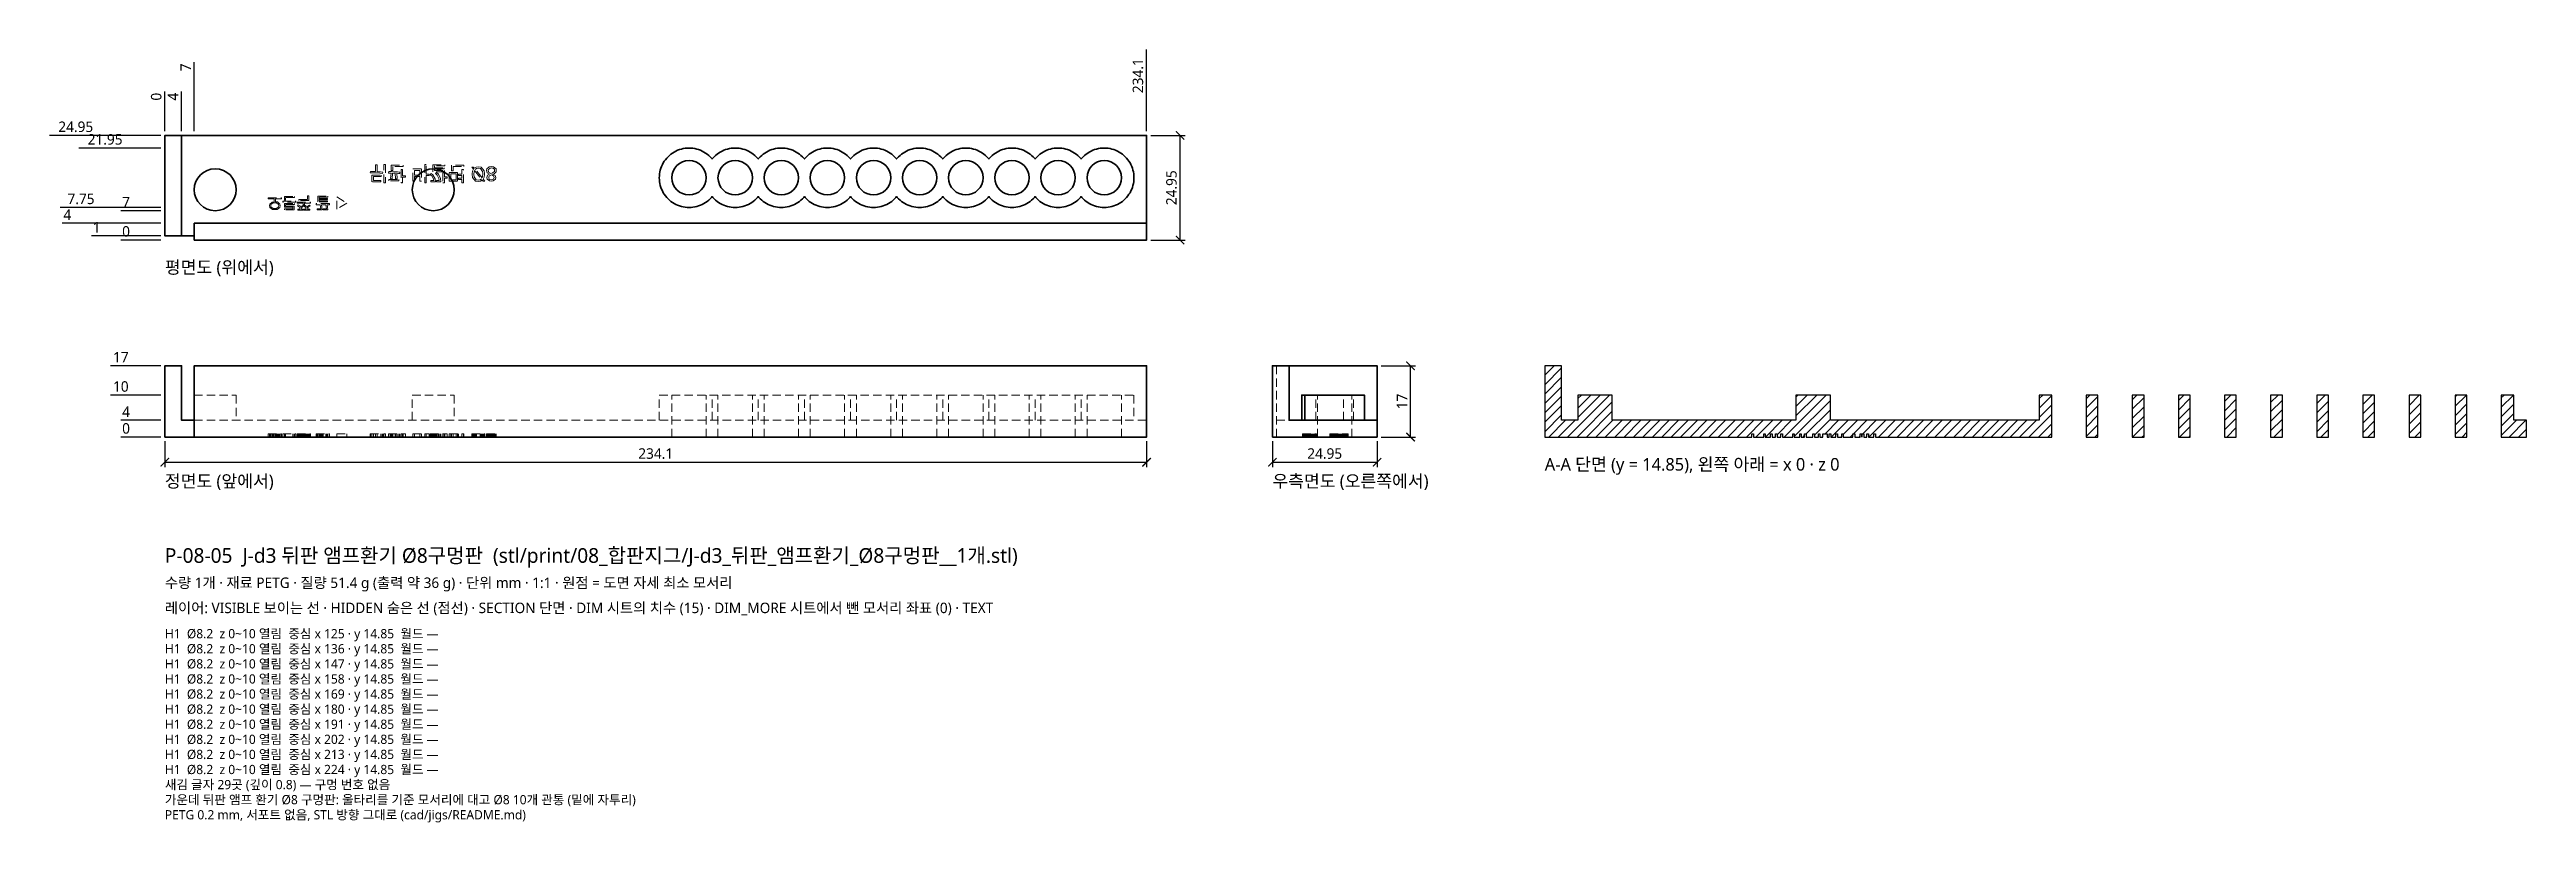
# Model space of a CAD drawing. Header units: millimetres. Extents: x -27 to 563, y -92 to 92.
import ezdxf

# ---------------------------------------------------------------- set-up
doc = ezdxf.new("R2010")
doc.units = ezdxf.units.MM
doc.linetypes.add('HIDDEN', pattern=[3, 2, -1])
for name, color, linetype, lineweight in [('DIM', 4, 'CONTINUOUS', 13), ('HIDDEN', 8, 'HIDDEN', 18), ('SECTION', 5, 'CONTINUOUS', 25), ('TEXT', 7, 'CONTINUOUS', 18), ('VISIBLE', 7, 'CONTINUOUS', 35)]:
    doc.layers.add(name, color=color, linetype=linetype, lineweight=lineweight)
doc.styles.add('KR', font='malgun.ttf')
doc.dimstyles.new('TOCCATA', dxfattribs={"dimtxt": 2.5, "dimasz": 2, "dimexe": 1.2, "dimexo": 1, "dimgap": 0.8, "dimtad": 1, "dimdsep": 46, "dimtxsty": 'KR', "dimblk": 'ARCHTICK', "dimcen": 2.5, "dimazin": 3, "dimtfac": 0.5, "dimtmove": 2, "dimatfit": 3})

# ---------------------------------------------------------------- blocks, each defined once
blk = doc.blocks.new('_ARCHTICK')
at = {"color": 0, "linetype": 'BYBLOCK', "const_width": 0.15}
blk.add_lwpolyline([(-0.5, -0.5), (0.5, 0.5)], dxfattribs=at)

msp = doc.modelspace()

# ---------------------------------------------------------------- hatches: boundary and pattern name
at = {"layer": 'SECTION'}
h = msp.add_hatch(dxfattribs=at)
h.set_pattern_fill('ANSI31', scale=0.5)
h.paths.add_polyline_path([(378.422, 0.8), (378.802, 0.8), (378.802, 0), (381.258, 0), (381.258, 0.8), (381.637, 0.8), (381.637, 0), (382.888, 0), (382.888, 0.8), (383.27, 0.8), (383.27, 0), (384.068, 0), (384.068, 0.8), (384.435, 0.8), (384.435, 0), (385.368, 0), (385.368, 0.8), (385.743, 0.8), (385.743, 0), (388.173, 0), (388.173, 0.8), (388.552, 0.8), (388.552, 0), (389.842, 0), (389.842, 0.8), (390.227, 0.8), (390.227, 0), (391.008, 0), (391.008, 0.8), (391.387, 0.8), (391.387, 0), (392.987, 0), (392.987, 0.8), (393.38, 0.8), (393.38, 0), (394.303, 0), (394.303, 0.8), (394.684, 0.8), (394.684, 0), (395.333, 0), (395.333, 0.8), (396.377, 0.8), (396.377, 0), (396.873, 0), (396.873, 0.8), (397.252, 0.8), (397.252, 0), (398.483, 0), (398.483, 0.8), (398.867, 0.8), (398.867, 0), (399.867, 0), (399.867, 0.8), (400.248, 0.8), (400.248, 0), (402.485, 0), (402.485, 0.8), (402.973, 0.8), (402.973, 0), (404.302, 0), (404.302, 0.8), (404.684, 0.8), (404.684, 0), (404.689, 0), (404.689, 0.8), (405.135, 0.8), (405.135, 0), (405.851, 0), (405.851, 0.8), (406.281, 0.8), (406.281, 0), (407.529, 0), (407.529, 0.8), (407.952, 0.8), (407.952, 0), (449.95, 0), (449.95, 10), (446.95, 10), (446.95, 4), (397.155, 4), (397.155, 10), (388.945, 10), (388.945, 4), (345.155, 4), (345.155, 10), (336.945, 10), (336.945, 4), (333.05, 4), (333.05, 17), (329.05, 17), (329.05, 0), (378.422, 0)])
h.paths.add_polyline_path([(460.95, 10), (458.15, 10), (458.15, 0), (460.95, 0)])
h.paths.add_polyline_path([(471.95, 10), (469.15, 10), (469.15, 0), (471.95, 0)])
h.paths.add_polyline_path([(482.95, 10), (480.15, 10), (480.15, 0), (482.95, 0)])
h.paths.add_polyline_path([(493.95, 10), (491.15, 10), (491.15, 0), (493.95, 0)])
h.paths.add_polyline_path([(504.95, 10), (502.15, 10), (502.15, 0), (504.95, 0)])
h.paths.add_polyline_path([(515.95, 10), (513.15, 10), (513.15, 0), (515.95, 0)])
h.paths.add_polyline_path([(526.95, 10), (524.15, 10), (524.15, 0), (526.95, 0)])
h.paths.add_polyline_path([(537.95, 10), (535.15, 10), (535.15, 0), (537.95, 0)])
h.paths.add_polyline_path([(548.95, 10), (546.15, 10), (546.15, 0), (548.95, 0)])
h.paths.add_polyline_path([(563.15, 4), (560.15, 4), (560.15, 10), (557.15, 10), (557.15, 0), (563.15, 0)])

# ---------------------------------------------------------------- linework, layer by layer
at = {"layer": 'HIDDEN'}
for points in [[(52.208, 60.665), (52.208, 65.035), (52.587, 65.035), (52.587, 60.665), (52.208, 60.665)], [(61.958, 60.665), (62.337, 60.665), (62.337, 62.4), (63.048, 62.4), (63.048, 62.725), (62.337, 62.725), (62.337, 65.035), (61.958, 65.035), (61.958, 60.665)], [(63.927, 63.28), (63.927, 64.98), (66.767, 64.98), (66.767, 64.685), (64.308, 64.685), (64.308, 64.265), (66.602, 64.265), (66.602, 63.975), (64.308, 63.975), (64.308, 63.58), (66.677, 63.58), (66.677, 63.28), (63.927, 63.28)], [(48.958, 63.015), (49.022, 63.355), (49.638, 63.348), (50.262, 63.325), (50.262, 64.905), (50.643, 64.905), (50.643, 63.305), (51.415, 63.26), (51.972, 63.195), (51.927, 62.895), (51.302, 62.953), (50.433, 62.995), (49.687, 63.013), (48.958, 63.015)], [(49.372, 60.905), (49.372, 62.49), (51.572, 62.49), (51.572, 62.175), (49.752, 62.175), (49.752, 61.22), (51.522, 61.22), (51.522, 60.905), (49.372, 60.905)], [(53.333, 62.985), (53.387, 63.32), (54.022, 63.313), (54.733, 63.28), (55.465, 63.24), (56.043, 63.175), (56.018, 62.875), (55.73, 62.913), (55.287, 62.94), (55.402, 61.66), (55.033, 61.615), (54.947, 62.955), (54.308, 62.98), (54.202, 61.615), (53.818, 61.665), (53.962, 62.985), (53.333, 62.985)], [(53.447, 61.09), (53.447, 61.405), (55.777, 61.405), (55.777, 61.09), (53.447, 61.09)], [(53.952, 63.63), (53.952, 64.885), (56.862, 64.885), (56.862, 64.57), (54.333, 64.57), (54.333, 63.63), (53.952, 63.63)], [(56.318, 60.665), (56.693, 60.665), (56.693, 61.98), (57.362, 61.98), (57.362, 62.305), (56.693, 62.305), (56.693, 63.84), (56.318, 63.84), (56.318, 60.665)], [(59.123, 61.035), (59.123, 63.95), (61.177, 63.95), (61.177, 61.035), (60.792, 61.035), (60.792, 62.145), (59.502, 62.145), (59.502, 61.035), (59.123, 61.035)], [(59.502, 63.63), (60.792, 63.63), (60.792, 62.46), (59.502, 62.46), (59.502, 63.63)], [(63.242, 62.595), (63.517, 62.845), (63.888, 62.555), (64.475, 61.62), (64.542, 60.92), (63.392, 60.92), (63.392, 61.24), (64.158, 61.24), (64.088, 61.614), (63.64, 62.315), (63.242, 62.595)], [(64.737, 60.92), (65.777, 60.92), (65.729, 61.653), (65.215, 62.72), (64.792, 63.1), (64.508, 62.85), (64.917, 62.514), (65.343, 61.673), (65.387, 61.24), (64.737, 61.24), (64.737, 60.92)], [(66.283, 60.665), (66.662, 60.665), (66.662, 61.73), (67.327, 61.73), (67.327, 62.05), (66.662, 62.05), (66.662, 63.045), (66.283, 63.045), (66.283, 60.665)], [(67.823, 61.055), (67.823, 63.095), (69.817, 63.095), (69.817, 61.055), (67.823, 61.055)], [(68.202, 61.37), (68.202, 62.785), (69.433, 62.785), (69.433, 61.37), (68.202, 61.37)], [(68.762, 64.57), (71.292, 64.57), (71.292, 64.89), (68.383, 64.89), (68.383, 63.55), (68.762, 63.55), (68.762, 64.57)], [(70.817, 60.665), (71.198, 60.665), (71.198, 63.84), (70.817, 63.84), (70.817, 62.705), (70.002, 62.705), (70.002, 62.39), (70.817, 62.39), (70.817, 61.74), (70.002, 61.74), (70.002, 61.425), (70.817, 61.425), (70.817, 60.665)], [(73.173, 64.405), (73.557, 64.405), (73.782, 64.125), (74.197, 64.403), (74.752, 64.46), (75.397, 64.381), (76.158, 63.509), (76.227, 62.77), (76.227, 62.685), (76.17, 62), (75.902, 61.525), (76.287, 61.05), (75.907, 61.05), (75.702, 61.305), (75.302, 61.05), (74.762, 60.995), (74.115, 61.075), (73.351, 61.945), (73.282, 62.68), (73.282, 62.765), (73.337, 63.43), (73.588, 63.9), (73.173, 64.405)], [(73.713, 62.605), (73.713, 62.76), (73.73, 63.22), (73.852, 63.575), (75.467, 61.585), (75.182, 61.375), (74.748, 61.32), (74.273, 61.385), (73.756, 62.071), (73.713, 62.605)], [(74.012, 63.85), (74.302, 64.08), (74.762, 64.135), (75.242, 64.067), (75.76, 63.377), (75.802, 62.84), (75.802, 62.685), (75.777, 62.212), (75.637, 61.845), (74.012, 63.85)], [(76.697, 63.62), (76.754, 64.01), (77.364, 64.494), (77.868, 64.54), (78.377, 64.487), (78.986, 63.972), (79.042, 63.585), (78.993, 63.24), (78.537, 62.82), (78.228, 62.705), (78.74, 62.407), (78.907, 61.885), (78.854, 61.522), (78.299, 61.098), (77.853, 61.06), (77.397, 61.105), (76.844, 61.557), (76.792, 61.905), (76.94, 62.462), (77.447, 62.73), (76.887, 63.028), (76.697, 63.62)], [(77.097, 63.605), (77.137, 63.866), (77.544, 64.181), (77.862, 64.21), (78.172, 64.18), (78.577, 63.871), (78.618, 63.625), (78.583, 63.35), (78.159, 63.014), (77.762, 62.88), (77.265, 63.115), (77.097, 63.605)], [(77.345, 61.482), (77.217, 61.895), (77.352, 62.343), (77.932, 62.56), (78.37, 62.32), (78.493, 61.9), (78.382, 61.498), (77.857, 61.39), (77.345, 61.482)], [(24.638, 56.814), (24.638, 57.07), (27.794, 57.07), (27.794, 56.814), (26.362, 56.814), (26.362, 56.15), (26.837, 56.077), (27.419, 55.587), (27.474, 55.206), (27.412, 54.799), (26.75, 54.301), (26.21, 54.254), (25.677, 54.301), (25.017, 54.799), (24.954, 55.206), (25.009, 55.586), (25.586, 56.075), (26.058, 56.15), (26.058, 56.814), (24.638, 56.814)], [(25.297, 54.912), (25.25, 55.21), (25.297, 55.507), (25.8, 55.872), (26.21, 55.906), (26.626, 55.872), (27.134, 55.507), (27.182, 55.21), (27.135, 54.912), (26.628, 54.545), (26.21, 54.51), (25.8, 54.545), (25.297, 54.912)], [(28.098, 56.034), (28.098, 56.286), (31.254, 56.286), (31.254, 56.034), (28.098, 56.034)], [(28.49, 56.518), (28.49, 57.426), (30.898, 57.426), (30.898, 57.174), (28.794, 57.174), (28.794, 56.518), (28.49, 56.518)], [(28.494, 54.186), (28.494, 54.434), (30.546, 54.434), (30.546, 54.818), (28.494, 54.818), (28.494, 55.706), (30.922, 55.706), (30.922, 55.458), (28.798, 55.458), (28.798, 55.05), (30.854, 55.05), (30.854, 54.186), (28.494, 54.186)], [(31.558, 55.802), (31.558, 56.054), (34.714, 56.054), (34.714, 55.802), (33.282, 55.802), (33.282, 55.37), (32.978, 55.37), (32.978, 55.802), (31.558, 55.802)], [(31.626, 55.15), (31.81, 55.382), (32.232, 55.124), (32.426, 54.786), (32.608, 55.07), (32.914, 55.266), (33.082, 55.05), (32.692, 54.82), (32.582, 54.398), (33.062, 54.398), (33.062, 54.146), (31.734, 54.146), (31.734, 54.398), (32.282, 54.398), (32.124, 54.876), (31.626, 55.15)], [(31.918, 56.398), (31.918, 56.65), (34.006, 56.65), (34.006, 57.554), (34.31, 57.554), (34.31, 56.398), (31.918, 56.398)], [(33.202, 54.146), (34.538, 54.146), (34.538, 54.398), (34.006, 54.398), (34.184, 54.844), (34.626, 55.074), (34.462, 55.298), (34.094, 55.088), (33.862, 54.758), (33.676, 55.088), (33.306, 55.326), (33.13, 55.098), (33.562, 54.854), (33.702, 54.398), (33.202, 54.398), (33.202, 54.146)], [(36.358, 54.186), (37.474, 54.186), (37.44, 54.842), (37.326, 55.426), (38.386, 55.426), (38.492, 54.914), (38.518, 54.438), (37.75, 54.438), (37.75, 54.186), (38.83, 54.186), (38.8, 54.834), (38.694, 55.426), (39.226, 55.426), (39.226, 55.682), (36.07, 55.682), (36.07, 55.426), (37.014, 55.426), (37.126, 54.956), (37.158, 54.438), (36.358, 54.438), (36.358, 54.186)], [(36.466, 56.106), (36.466, 57.494), (38.89, 57.494), (38.89, 57.254), (36.77, 57.254), (36.77, 56.914), (38.754, 56.914), (38.754, 56.678), (36.77, 56.678), (36.77, 56.35), (38.822, 56.35), (38.822, 56.106), (36.466, 56.106)], [(41.026, 54.33), (41.026, 57.27), (43.362, 55.802), (41.026, 54.33)], [(265.1, 0), (265.1, 17)], [(7.004, 10), (17, 10), (17, 4)], [(59, 4), (59, 10), (69, 10), (69, 4)], [(117.9, 4), (117.9, 10), (231.1, 10), (231.1, 4)], [(120.9, 0), (120.9, 10)], [(129.1, 0), (129.1, 10)], [(130.5, 4), (130.5, 10)], [(131.9, 0), (131.9, 10)], [(140.1, 0), (140.1, 10)], [(141.5, 4), (141.5, 10)], [(142.9, 0), (142.9, 10)], [(151.1, 0), (151.1, 10)], [(152.5, 4), (152.5, 10)], [(153.9, 0), (153.9, 10)], [(162.1, 0), (162.1, 10)], [(163.5, 4), (163.5, 10)], [(164.9, 0), (164.9, 10)], [(173.1, 0), (173.1, 10)], [(174.5, 4), (174.5, 10)], [(175.9, 0), (175.9, 10)], [(184.1, 0), (184.1, 10)], [(185.5, 4), (185.5, 10)], [(186.9, 0), (186.9, 10)], [(195.1, 0), (195.1, 10)], [(196.5, 4), (196.5, 10)], [(197.9, 0), (197.9, 10)], [(206.1, 0), (206.1, 10)], [(207.5, 4), (207.5, 10)], [(208.9, 0), (208.9, 10)], [(217.1, 0), (217.1, 10)], [(218.5, 4), (218.5, 10)], [(219.9, 0), (219.9, 10)], [(228.1, 0), (228.1, 10)], [(274.466, 4), (274.466, 10)], [(274.854, 0), (274.854, 10)], [(281.097, 4), (281.097, 10)], [(283.046, 0), (283.046, 10)], [(283.434, 4), (283.434, 10)], [(7.004, 4), (234.1, 4)], [(24.638, 0), (24.638, 0.8), (27.794, 0.8), (27.794, 0)], [(24.954, 0), (24.954, 0.8)], [(25.009, 0), (25.009, 0.8)], [(25.017, 0), (25.017, 0.8)], [(25.25, 0), (25.25, 0.8)], [(25.297, 0), (25.297, 0.8)], [(25.586, 0), (25.586, 0.8)], [(25.677, 0), (25.677, 0.8)], [(25.8, 0), (25.8, 0.8)], [(26.058, 0), (26.058, 0.8)], [(26.362, 0), (26.362, 0.8)], [(26.626, 0), (26.626, 0.8)], [(26.628, 0), (26.628, 0.8)], [(26.75, 0), (26.75, 0.8)], [(26.837, 0), (26.837, 0.8)], [(27.135, 0), (27.135, 0.8)], [(27.182, 0), (27.182, 0.8)], [(27.412, 0), (27.412, 0.8)], [(27.419, 0), (27.419, 0.8)], [(27.474, 0), (27.474, 0.8)], [(28.098, 0), (28.098, 0.8), (31.254, 0.8), (31.254, 0)], [(28.49, 0), (28.49, 0.8)], [(28.494, 0), (28.494, 0.8)], [(28.794, 0), (28.794, 0.8)], [(28.798, 0), (28.798, 0.8)], [(30.546, 0), (30.546, 0.8)], [(30.854, 0), (30.854, 0.8)], [(30.898, 0), (30.898, 0.8)], [(30.922, 0), (30.922, 0.8)], [(31.558, 0), (31.558, 0.8), (34.714, 0.8), (34.714, 0)], [(31.626, 0), (31.626, 0.8)], [(31.734, 0), (31.734, 0.8)], [(31.81, 0), (31.81, 0.8)], [(31.918, 0), (31.918, 0.8)], [(32.124, 0), (32.124, 0.8)], [(32.232, 0), (32.232, 0.8)], [(32.282, 0), (32.282, 0.8)], [(32.426, 0), (32.426, 0.8)], [(32.582, 0), (32.582, 0.8)], [(32.608, 0), (32.608, 0.8)], [(32.692, 0), (32.692, 0.8)], [(32.914, 0), (32.914, 0.8)], [(32.978, 0), (32.978, 0.8)], [(33.062, 0), (33.062, 0.8)], [(33.082, 0), (33.082, 0.8)], [(33.13, 0), (33.13, 0.8)], [(33.202, 0), (33.202, 0.8)], [(33.282, 0), (33.282, 0.8)], [(33.306, 0), (33.306, 0.8)], [(33.562, 0), (33.562, 0.8)], [(33.676, 0), (33.676, 0.8)], [(33.702, 0), (33.702, 0.8)], [(33.862, 0), (33.862, 0.8)], [(34.006, 0), (34.006, 0.8)], [(34.094, 0), (34.094, 0.8)], [(34.184, 0), (34.184, 0.8)], [(34.31, 0), (34.31, 0.8)], [(34.462, 0), (34.462, 0.8)], [(34.538, 0), (34.538, 0.8)], [(34.626, 0), (34.626, 0.8)], [(36.07, 0), (36.07, 0.8), (39.226, 0.8), (39.226, 0)], [(36.358, 0), (36.358, 0.8)], [(36.466, 0), (36.466, 0.8)], [(36.77, 0), (36.77, 0.8)], [(37.014, 0), (37.014, 0.8)], [(37.158, 0), (37.158, 0.8)], [(37.326, 0), (37.326, 0.8)], [(37.474, 0), (37.474, 0.8)], [(37.75, 0), (37.75, 0.8)], [(38.386, 0), (38.386, 0.8)], [(38.518, 0), (38.518, 0.8)], [(38.694, 0), (38.694, 0.8)], [(38.754, 0), (38.754, 0.8)], [(38.822, 0), (38.822, 0.8)], [(38.83, 0), (38.83, 0.8)], [(38.89, 0), (38.89, 0.8)], [(41.026, 0), (41.026, 0.8), (43.362, 0.8), (43.362, 0)], [(48.958, 0), (48.958, 0.8), (51.972, 0.8), (51.972, 0)], [(49.022, 0), (49.022, 0.8)], [(49.372, 0), (49.372, 0.8)], [(49.752, 0), (49.752, 0.8)], [(50.262, 0), (50.262, 0.8)], [(50.643, 0), (50.643, 0.8)], [(51.522, 0), (51.522, 0.8)], [(51.572, 0), (51.572, 0.8)], [(51.927, 0), (51.927, 0.8)], [(52.208, 0), (52.208, 0.8), (52.587, 0.8), (52.587, 0)], [(53.333, 0), (53.333, 0.8), (57.362, 0.8), (57.362, 0)], [(53.387, 0), (53.387, 0.8)], [(53.447, 0), (53.447, 0.8)], [(53.818, 0), (53.818, 0.8)], [(53.952, 0), (53.952, 0.8)], [(53.962, 0), (53.962, 0.8)], [(54.202, 0), (54.202, 0.8)], [(54.308, 0), (54.308, 0.8)], [(54.333, 0), (54.333, 0.8)], [(54.947, 0), (54.947, 0.8)], [(55.033, 0), (55.033, 0.8)], [(55.287, 0), (55.287, 0.8)], [(55.402, 0), (55.402, 0.8)], [(55.777, 0), (55.777, 0.8)], [(56.018, 0), (56.018, 0.8)], [(56.043, 0), (56.043, 0.8)], [(56.318, 0), (56.318, 0.8)], [(56.693, 0), (56.693, 0.8)], [(56.862, 0), (56.862, 0.8)], [(59.123, 0), (59.123, 0.8), (61.177, 0.8), (61.177, 0)], [(59.502, 0), (59.502, 0.8)], [(60.792, 0), (60.792, 0.8)], [(61.958, 0), (61.958, 0.8), (63.048, 0.8), (63.048, 0)], [(62.337, 0), (62.337, 0.8)], [(63.242, 0), (63.242, 0.8), (67.327, 0.8), (67.327, 0)], [(63.392, 0), (63.392, 0.8)], [(63.517, 0), (63.517, 0.8)], [(63.64, 0), (63.64, 0.8)], [(63.927, 0), (63.927, 0.8)], [(64.088, 0), (64.088, 0.8)], [(64.158, 0), (64.158, 0.8)], [(64.308, 0), (64.308, 0.8)], [(64.475, 0), (64.475, 0.8)], [(64.508, 0), (64.508, 0.8)], [(64.542, 0), (64.542, 0.8)], [(64.737, 0), (64.737, 0.8)], [(64.792, 0), (64.792, 0.8)], [(64.917, 0), (64.917, 0.8)], [(65.215, 0), (65.215, 0.8)], [(65.343, 0), (65.343, 0.8)], [(65.387, 0), (65.387, 0.8)], [(65.729, 0), (65.729, 0.8)], [(65.777, 0), (65.777, 0.8)], [(66.283, 0), (66.283, 0.8)], [(66.602, 0), (66.602, 0.8)], [(66.662, 0), (66.662, 0.8)], [(66.677, 0), (66.677, 0.8)], [(66.767, 0), (66.767, 0.8)], [(67.823, 0), (67.823, 0.8), (71.292, 0.8), (71.292, 0)], [(68.202, 0), (68.202, 0.8)], [(68.383, 0), (68.383, 0.8)], [(68.762, 0), (68.762, 0.8)], [(69.433, 0), (69.433, 0.8)], [(69.817, 0), (69.817, 0.8)], [(70.002, 0), (70.002, 0.8)], [(70.817, 0), (70.817, 0.8)], [(71.198, 0), (71.198, 0.8)], [(73.173, 0), (73.173, 0.8), (76.287, 0.8), (76.287, 0)], [(73.282, 0), (73.282, 0.8)], [(73.337, 0), (73.337, 0.8)], [(73.351, 0), (73.351, 0.8)], [(73.557, 0), (73.557, 0.8)], [(73.588, 0), (73.588, 0.8)], [(73.713, 0), (73.713, 0.8)], [(73.756, 0), (73.756, 0.8)], [(73.782, 0), (73.782, 0.8)], [(73.852, 0), (73.852, 0.8)], [(74.012, 0), (74.012, 0.8)], [(74.115, 0), (74.115, 0.8)], [(74.197, 0), (74.197, 0.8)], [(74.273, 0), (74.273, 0.8)], [(74.302, 0), (74.302, 0.8)], [(75.182, 0), (75.182, 0.8)], [(75.242, 0), (75.242, 0.8)], [(75.302, 0), (75.302, 0.8)], [(75.397, 0), (75.397, 0.8)], [(75.467, 0), (75.467, 0.8)], [(75.637, 0), (75.637, 0.8)], [(75.702, 0), (75.702, 0.8)], [(75.76, 0), (75.76, 0.8)], [(75.802, 0), (75.802, 0.8)], [(75.902, 0), (75.902, 0.8)], [(75.907, 0), (75.907, 0.8)], [(76.158, 0), (76.158, 0.8)], [(76.17, 0), (76.17, 0.8)], [(76.227, 0), (76.227, 0.8)], [(76.697, 0), (76.697, 0.8), (79.042, 0.8), (79.042, 0)], [(76.754, 0), (76.754, 0.8)], [(76.792, 0), (76.792, 0.8)], [(76.844, 0), (76.844, 0.8)], [(76.887, 0), (76.887, 0.8)], [(76.94, 0), (76.94, 0.8)], [(77.097, 0), (77.097, 0.8)], [(77.137, 0), (77.137, 0.8)], [(77.217, 0), (77.217, 0.8)], [(77.265, 0), (77.265, 0.8)], [(77.345, 0), (77.345, 0.8)], [(77.352, 0), (77.352, 0.8)], [(77.364, 0), (77.364, 0.8)], [(77.397, 0), (77.397, 0.8)], [(77.447, 0), (77.447, 0.8)], [(77.544, 0), (77.544, 0.8)], [(77.762, 0), (77.762, 0.8)], [(77.857, 0), (77.857, 0.8)], [(77.932, 0), (77.932, 0.8)], [(78.172, 0), (78.172, 0.8)], [(78.228, 0), (78.228, 0.8)], [(78.299, 0), (78.299, 0.8)], [(78.37, 0), (78.37, 0.8)], [(78.377, 0), (78.377, 0.8)], [(78.382, 0), (78.382, 0.8)], [(78.493, 0), (78.493, 0.8)], [(78.537, 0), (78.537, 0.8)], [(78.577, 0), (78.577, 0.8)], [(78.583, 0), (78.583, 0.8)], [(78.618, 0), (78.618, 0.8)], [(78.74, 0), (78.74, 0.8)], [(78.854, 0), (78.854, 0.8)], [(78.907, 0), (78.907, 0.8)], [(78.986, 0), (78.986, 0.8)], [(78.993, 0), (78.993, 0.8)], [(265.1, 4), (268.1, 4)], [(271.246, 0), (271.246, 0.8), (274.654, 0.8), (274.654, 0)], [(271.286, 0), (271.286, 0.8)], [(271.354, 0), (271.354, 0.8)], [(271.401, 0), (271.401, 0.8)], [(271.43, 0), (271.43, 0.8)], [(271.498, 0), (271.498, 0.8)], [(271.534, 0), (271.534, 0.8)], [(271.538, 0), (271.538, 0.8)], [(271.61, 0), (271.61, 0.8)], [(271.645, 0), (271.645, 0.8)], [(271.858, 0), (271.858, 0.8)], [(271.886, 0), (271.886, 0.8)], [(271.899, 0), (271.899, 0.8)], [(271.919, 0), (271.919, 0.8)], [(271.944, 0), (271.944, 0.8)], [(271.954, 0), (271.954, 0.8)], [(271.976, 0), (271.976, 0.8)], [(272.013, 0), (272.013, 0.8)], [(272.15, 0), (272.15, 0.8)], [(272.17, 0), (272.17, 0.8)], [(272.174, 0), (272.174, 0.8)], [(272.188, 0), (272.188, 0.8)], [(272.198, 0), (272.198, 0.8)], [(272.224, 0), (272.224, 0.8)], [(272.25, 0), (272.25, 0.8)], [(272.366, 0), (272.366, 0.8)], [(272.398, 0), (272.398, 0.8)], [(272.426, 0), (272.426, 0.8)], [(272.47, 0), (272.47, 0.8)], [(272.482, 0), (272.482, 0.8)], [(272.526, 0), (272.526, 0.8)], [(272.558, 0), (272.558, 0.8)], [(272.607, 0), (272.607, 0.8)], [(272.686, 0), (272.686, 0.8)], [(272.782, 0), (272.782, 0.8)], [(272.806, 0), (272.806, 0.8)], [(272.902, 0), (272.902, 0.8)], [(272.972, 0), (272.972, 0.8)], [(273.006, 0), (273.006, 0.8)], [(273.134, 0), (273.134, 0.8)], [(273.154, 0), (273.154, 0.8)], [(273.176, 0), (273.176, 0.8)], [(273.206, 0), (273.206, 0.8)], [(273.25, 0), (273.25, 0.8)], [(273.386, 0), (273.386, 0.8)], [(273.45, 0), (273.45, 0.8)], [(273.498, 0), (273.498, 0.8)], [(273.618, 0), (273.618, 0.8)], [(273.75, 0), (273.75, 0.8)], [(273.778, 0), (273.778, 0.8)], [(273.914, 0), (273.914, 0.8)], [(274.014, 0), (274.014, 0.8)], [(274.17, 0), (274.17, 0.8)], [(274.274, 0), (274.274, 0.8)], [(274.354, 0), (274.354, 0.8)], [(274.37, 0), (274.37, 0.8)], [(274.526, 0), (274.526, 0.8)], [(274.594, 0), (274.594, 0.8)], [(277.765, 0), (277.765, 0.8), (282.135, 0.8), (282.135, 0)], [(278.005, 0), (278.005, 0.8)], [(278.02, 0), (278.02, 0.8)], [(278.095, 0), (278.095, 0.8)], [(278.135, 0), (278.135, 0.8)], [(278.15, 0), (278.15, 0.8)], [(278.155, 0), (278.155, 0.8)], [(278.16, 0), (278.16, 0.8)], [(278.175, 0), (278.175, 0.8)], [(278.19, 0), (278.19, 0.8)], [(278.198, 0), (278.198, 0.8)], [(278.205, 0), (278.205, 0.8)], [(278.32, 0), (278.32, 0.8)], [(278.34, 0), (278.34, 0.8)], [(278.405, 0), (278.405, 0.8)], [(278.42, 0), (278.42, 0.8)], [(278.47, 0), (278.47, 0.8)], [(278.475, 0), (278.475, 0.8)], [(278.485, 0), (278.485, 0.8)], [(278.49, 0), (278.49, 0.8)], [(278.505, 0), (278.505, 0.8)], [(278.525, 0), (278.525, 0.8)], [(278.582, 0), (278.582, 0.8)], [(278.598, 0), (278.598, 0.8)], [(278.622, 0), (278.622, 0.8)], [(278.625, 0), (278.625, 0.8)], [(278.657, 0), (278.657, 0.8)], [(278.685, 0), (278.685, 0.8)], [(278.714, 0), (278.714, 0.8)], [(278.715, 0), (278.715, 0.8)], [(278.72, 0), (278.72, 0.8)], [(278.753, 0), (278.753, 0.8)], [(278.76, 0), (278.76, 0.8)], [(278.765, 0), (278.765, 0.8)], [(278.773, 0), (278.773, 0.8)], [(278.83, 0), (278.83, 0.8)], [(278.84, 0), (278.84, 0.8)], [(278.945, 0), (278.945, 0.8)], [(278.985, 0), (278.985, 0.8)], [(278.995, 0), (278.995, 0.8)], [(279, 0), (279, 0.8)], [(279.005, 0), (279.005, 0.8)], [(279.045, 0), (279.045, 0.8)], [(279.08, 0), (279.08, 0.8)], [(279.1, 0), (279.1, 0.8)], [(279.15, 0), (279.15, 0.8)], [(279.171, 0), (279.171, 0.8)], [(279.245, 0), (279.245, 0.8)], [(279.275, 0), (279.275, 0.8)], [(279.405, 0), (279.405, 0.8)], [(279.415, 0), (279.415, 0.8)], [(279.42, 0), (279.42, 0.8)], [(279.443, 0), (279.443, 0.8)], [(279.49, 0), (279.49, 0.8)], [(279.5, 0), (279.5, 0.8)], [(279.507, 0), (279.507, 0.8)], [(279.56, 0), (279.56, 0.8)], [(279.563, 0), (279.563, 0.8)], [(279.59, 0), (279.59, 0.8)], [(279.614, 0), (279.614, 0.8)], [(279.66, 0), (279.66, 0.8)], [(279.695, 0), (279.695, 0.8)], [(279.805, 0), (279.805, 0.8)], [(279.82, 0), (279.82, 0.8)], [(279.825, 0), (279.825, 0.8)], [(279.83, 0), (279.83, 0.8)], [(279.885, 0), (279.885, 0.8)], [(279.92, 0), (279.92, 0.8)], [(279.945, 0), (279.945, 0.8)], [(279.95, 0), (279.95, 0.8)], [(279.975, 0), (279.975, 0.8)], [(279.98, 0), (279.98, 0.8)], [(279.995, 0), (279.995, 0.8)], [(280.04, 0), (280.04, 0.8)], [(280.055, 0), (280.055, 0.8)], [(280.08, 0), (280.08, 0.8)], [(280.085, 0), (280.085, 0.8)], [(280.115, 0), (280.115, 0.8)], [(280.128, 0), (280.128, 0.8)], [(280.145, 0), (280.145, 0.8)], [(280.195, 0), (280.195, 0.8)], [(280.2, 0), (280.2, 0.8)], [(280.215, 0), (280.215, 0.8)], [(280.275, 0), (280.275, 0.8)], [(280.295, 0), (280.295, 0.8)], [(280.34, 0), (280.34, 0.8)], [(280.38, 0), (280.38, 0.8)], [(280.405, 0), (280.405, 0.8)], [(280.42, 0), (280.42, 0.8)], [(280.425, 0), (280.425, 0.8)], [(280.45, 0), (280.45, 0.8)], [(280.455, 0), (280.455, 0.8)], [(280.477, 0), (280.477, 0.8)], [(280.53, 0), (280.53, 0.8)], [(280.609, 0), (280.609, 0.8)], [(280.65, 0), (280.65, 0.8)], [(280.675, 0), (280.675, 0.8)], [(280.68, 0), (280.68, 0.8)], [(280.705, 0), (280.705, 0.8)], [(280.72, 0), (280.72, 0.8)], [(280.73, 0), (280.73, 0.8)], [(280.94, 0), (280.94, 0.8)], [(280.95, 0), (280.95, 0.8)], [(280.966, 0), (280.966, 0.8)], [(280.971, 0), (280.971, 0.8)], [(281, 0), (281, 0.8)], [(281.05, 0), (281.05, 0.8)], [(281.072, 0), (281.072, 0.8)], [(281.075, 0), (281.075, 0.8)], [(281.11, 0), (281.11, 0.8)], [(281.167, 0), (281.167, 0.8)], [(281.18, 0), (281.18, 0.8)], [(281.225, 0), (281.225, 0.8)], [(281.235, 0), (281.235, 0.8)], [(281.28, 0), (281.28, 0.8)], [(281.31, 0), (281.31, 0.8)], [(281.365, 0), (281.365, 0.8)], [(281.481, 0), (281.481, 0.8)], [(281.505, 0), (281.505, 0.8)], [(281.56, 0), (281.56, 0.8)], [(281.587, 0), (281.587, 0.8)], [(281.594, 0), (281.594, 0.8)], [(281.64, 0), (281.64, 0.8)], [(281.67, 0), (281.67, 0.8)], [(281.785, 0), (281.785, 0.8)], [(281.985, 0), (281.985, 0.8)], [(281.99, 0), (281.99, 0.8)], [(282.005, 0), (282.005, 0.8)], [(282.08, 0), (282.08, 0.8)]]:
    msp.add_lwpolyline(points, dxfattribs=at)
at = {"layer": 'SECTION'}
for points in [[(378.422, 0.8), (378.802, 0.8), (378.802, 0), (381.258, 0), (381.258, 0.8), (381.637, 0.8), (381.637, 0), (382.888, 0), (382.888, 0.8), (383.27, 0.8), (383.27, 0), (384.068, 0), (384.068, 0.8), (384.435, 0.8), (384.435, 0), (385.368, 0), (385.368, 0.8), (385.743, 0.8), (385.743, 0), (388.173, 0), (388.173, 0.8), (388.552, 0.8), (388.552, 0), (389.842, 0), (389.842, 0.8), (390.227, 0.8), (390.227, 0), (391.008, 0), (391.008, 0.8), (391.387, 0.8), (391.387, 0), (392.987, 0), (392.987, 0.8), (393.38, 0.8), (393.38, 0), (394.303, 0), (394.303, 0.8), (394.684, 0.8), (394.684, 0), (395.333, 0), (395.333, 0.8), (396.377, 0.8), (396.377, 0), (396.873, 0), (396.873, 0.8), (397.252, 0.8), (397.252, 0), (398.483, 0), (398.483, 0.8), (398.867, 0.8), (398.867, 0), (399.867, 0), (399.867, 0.8), (400.248, 0.8), (400.248, 0), (402.485, 0), (402.485, 0.8), (402.973, 0.8), (402.973, 0), (404.302, 0), (404.302, 0.8), (404.684, 0.8), (404.684, 0), (404.689, 0), (404.689, 0.8), (405.135, 0.8), (405.135, 0), (405.851, 0), (405.851, 0.8), (406.281, 0.8), (406.281, 0), (407.529, 0), (407.529, 0.8), (407.952, 0.8), (407.952, 0), (449.95, 0), (449.95, 10), (446.95, 10), (446.95, 4), (397.155, 4), (397.155, 10), (388.945, 10), (388.945, 4), (345.155, 4), (345.155, 10), (336.945, 10), (336.945, 4), (333.05, 4), (333.05, 17), (329.05, 17), (329.05, 0), (378.422, 0)], [(460.95, 10), (458.15, 10), (458.15, 0), (460.95, 0)], [(471.95, 10), (469.15, 10), (469.15, 0), (471.95, 0)], [(482.95, 10), (480.15, 10), (480.15, 0), (482.95, 0)], [(493.95, 10), (491.15, 10), (491.15, 0), (493.95, 0)], [(504.95, 10), (502.15, 10), (502.15, 0), (504.95, 0)], [(515.95, 10), (513.15, 10), (513.15, 0), (515.95, 0)], [(526.95, 10), (524.15, 10), (524.15, 0), (526.95, 0)], [(537.95, 10), (535.15, 10), (535.15, 0), (537.95, 0)], [(548.95, 10), (546.15, 10), (546.15, 0), (548.95, 0)], [(563.15, 4), (560.15, 4), (560.15, 10), (557.15, 10), (557.15, 0), (563.15, 0)]]:
    msp.add_lwpolyline(points, close=True, dxfattribs=at)
at = {"layer": 'VISIBLE'}
for points in [[(7, 48), (0, 48), (0, 71.95), (234.1, 71.95), (234.1, 47), (7, 47), (7, 51), (234.1, 51)], [(4, 48), (4, 71.95)], [(125, 54.75), (124.536, 54.765), (124.073, 54.811), (123.615, 54.886), (123.162, 54.992), (122.718, 55.127), (122.283, 55.29), (121.86, 55.482), (121.45, 55.701), (121.055, 55.947), (120.678, 56.217), (120.319, 56.512), (119.98, 56.83), (119.662, 57.169), (119.367, 57.528), (119.097, 57.905), (118.851, 58.3), (118.632, 58.71), (118.44, 59.133), (118.277, 59.568), (118.142, 60.012), (118.036, 60.465), (117.961, 60.923), (117.915, 61.386), (117.9, 61.85), (117.915, 62.314), (117.961, 62.777), (118.036, 63.235), (118.142, 63.688), (118.277, 64.132), (118.44, 64.567), (118.632, 64.99), (118.851, 65.4), (119.097, 65.795), (119.367, 66.172), (119.662, 66.531), (119.98, 66.87), (120.319, 67.188), (120.678, 67.483), (121.055, 67.753), (121.45, 67.999), (121.86, 68.218), (122.283, 68.41), (122.718, 68.573), (123.162, 68.708), (123.615, 68.814), (124.073, 68.889), (124.536, 68.935), (125, 68.95), (125.464, 68.935), (125.927, 68.889), (126.385, 68.814), (126.838, 68.708), (127.282, 68.573), (127.717, 68.41), (128.14, 68.218), (128.55, 67.999), (128.945, 67.753), (129.322, 67.483), (129.681, 67.188), (130.02, 66.87), (130.338, 66.531), (130.5, 66.334), (130.662, 66.531), (130.98, 66.87), (131.319, 67.188), (131.678, 67.483), (132.055, 67.753), (132.45, 67.999), (132.86, 68.218), (133.283, 68.41), (133.718, 68.573), (134.162, 68.708), (134.615, 68.814), (135.073, 68.889), (135.536, 68.935), (136, 68.95), (136.464, 68.935), (136.927, 68.889), (137.385, 68.814), (137.838, 68.708), (138.282, 68.573), (138.717, 68.41), (139.14, 68.218), (139.55, 67.999), (139.945, 67.753), (140.322, 67.483), (140.681, 67.188), (141.02, 66.87), (141.338, 66.531), (141.5, 66.334), (141.662, 66.531), (141.98, 66.87), (142.319, 67.188), (142.678, 67.483), (143.055, 67.753), (143.45, 67.999), (143.86, 68.218), (144.283, 68.41), (144.718, 68.573), (145.162, 68.708), (145.615, 68.814), (146.073, 68.889), (146.536, 68.935), (147, 68.95), (147.464, 68.935), (147.927, 68.889), (148.385, 68.814), (148.838, 68.708), (149.282, 68.573), (149.717, 68.41), (150.14, 68.218), (150.55, 67.999), (150.945, 67.753), (151.322, 67.483), (151.681, 67.188), (152.02, 66.87), (152.338, 66.531), (152.5, 66.334), (152.662, 66.531), (152.98, 66.87), (153.319, 67.188), (153.678, 67.483), (154.055, 67.753), (154.45, 67.999), (154.86, 68.218), (155.283, 68.41), (155.718, 68.573), (156.162, 68.708), (156.615, 68.814), (157.073, 68.889), (157.536, 68.935), (158, 68.95), (158.464, 68.935), (158.927, 68.889), (159.385, 68.814), (159.838, 68.708), (160.282, 68.573), (160.717, 68.41), (161.14, 68.218), (161.55, 67.999), (161.945, 67.753), (162.322, 67.483), (162.681, 67.188), (163.02, 66.87), (163.338, 66.531), (163.5, 66.334), (163.662, 66.531), (163.98, 66.87), (164.319, 67.188), (164.678, 67.483), (165.055, 67.753), (165.45, 67.999), (165.86, 68.218), (166.283, 68.41), (166.718, 68.573), (167.162, 68.708), (167.615, 68.814), (168.073, 68.889), (168.536, 68.935), (169, 68.95), (169.464, 68.935), (169.927, 68.889), (170.385, 68.814), (170.838, 68.708), (171.282, 68.573), (171.717, 68.41), (172.14, 68.218), (172.55, 67.999), (172.945, 67.753), (173.322, 67.483), (173.681, 67.188), (174.02, 66.87), (174.338, 66.531), (174.5, 66.334), (174.662, 66.531), (174.98, 66.87), (175.319, 67.188), (175.678, 67.483), (176.055, 67.753), (176.45, 67.999), (176.86, 68.218), (177.283, 68.41), (177.718, 68.573), (178.162, 68.708), (178.615, 68.814), (179.073, 68.889), (179.536, 68.935), (180, 68.95), (180.464, 68.935), (180.927, 68.889), (181.385, 68.814), (181.838, 68.708), (182.282, 68.573), (182.717, 68.41), (183.14, 68.218), (183.55, 67.999), (183.945, 67.753), (184.322, 67.483), (184.681, 67.188), (185.02, 66.87), (185.338, 66.531), (185.5, 66.334), (185.662, 66.531), (185.98, 66.87), (186.319, 67.188), (186.678, 67.483), (187.055, 67.753), (187.45, 67.999), (187.86, 68.218), (188.283, 68.41), (188.718, 68.573), (189.162, 68.708), (189.615, 68.814), (190.073, 68.889), (190.536, 68.935), (191, 68.95), (191.464, 68.935), (191.927, 68.889), (192.385, 68.814), (192.838, 68.708), (193.282, 68.573), (193.717, 68.41), (194.14, 68.218), (194.55, 67.999), (194.945, 67.753), (195.322, 67.483), (195.681, 67.188), (196.02, 66.87), (196.338, 66.531), (196.5, 66.334), (196.662, 66.531), (196.98, 66.87), (197.319, 67.188), (197.678, 67.483), (198.055, 67.753), (198.45, 67.999), (198.86, 68.218), (199.283, 68.41), (199.718, 68.573), (200.162, 68.708), (200.615, 68.814), (201.073, 68.889), (201.536, 68.935), (202, 68.95), (202.464, 68.935), (202.927, 68.889), (203.385, 68.814), (203.838, 68.708), (204.282, 68.573), (204.717, 68.41), (205.14, 68.218), (205.55, 67.999), (205.945, 67.753), (206.322, 67.483), (206.681, 67.188), (207.02, 66.87), (207.338, 66.531), (207.5, 66.334), (207.662, 66.531), (207.98, 66.87), (208.319, 67.188), (208.678, 67.483), (209.055, 67.753), (209.45, 67.999), (209.86, 68.218), (210.283, 68.41), (210.718, 68.573), (211.162, 68.708), (211.615, 68.814), (212.073, 68.889), (212.536, 68.935), (213, 68.95), (213.464, 68.935), (213.927, 68.889), (214.385, 68.814), (214.838, 68.708), (215.282, 68.573), (215.717, 68.41), (216.14, 68.218), (216.55, 67.999), (216.945, 67.753), (217.322, 67.483), (217.681, 67.188), (218.02, 66.87), (218.338, 66.531), (218.5, 66.334), (218.662, 66.531), (218.98, 66.87), (219.319, 67.188), (219.678, 67.483), (220.055, 67.753), (220.45, 67.999), (220.86, 68.218), (221.283, 68.41), (221.718, 68.573), (222.162, 68.708), (222.615, 68.814), (223.073, 68.889), (223.536, 68.935), (224, 68.95), (224.464, 68.935), (224.927, 68.889), (225.385, 68.814), (225.838, 68.708), (226.282, 68.573), (226.717, 68.41), (227.14, 68.218), (227.55, 67.999), (227.945, 67.753), (228.322, 67.483), (228.681, 67.188), (229.02, 66.87), (229.338, 66.531), (229.633, 66.172), (229.903, 65.795), (230.149, 65.4), (230.368, 64.99), (230.56, 64.567), (230.723, 64.132), (230.858, 63.688), (230.964, 63.235), (231.039, 62.777), (231.085, 62.314), (231.1, 61.85), (231.085, 61.386), (231.039, 60.923), (230.964, 60.465), (230.858, 60.012), (230.723, 59.568), (230.56, 59.133), (230.368, 58.71), (230.149, 58.3), (229.903, 57.905), (229.633, 57.528), (229.338, 57.169), (229.02, 56.83), (228.681, 56.512), (228.322, 56.217), (227.945, 55.947), (227.55, 55.701), (227.14, 55.482), (226.717, 55.29), (226.282, 55.127), (225.838, 54.992), (225.385, 54.886), (224.927, 54.811), (224.464, 54.765), (224, 54.75), (223.536, 54.765), (223.073, 54.811), (222.615, 54.886), (222.162, 54.992), (221.718, 55.127), (221.283, 55.29), (220.86, 55.482), (220.45, 55.701), (220.055, 55.947), (219.678, 56.217), (219.319, 56.512), (218.98, 56.83), (218.662, 57.169), (218.5, 57.366), (218.338, 57.169), (218.02, 56.83), (217.681, 56.512), (217.322, 56.217), (216.945, 55.947), (216.55, 55.701), (216.14, 55.482), (215.717, 55.29), (215.282, 55.127), (214.838, 54.992), (214.385, 54.886), (213.927, 54.811), (213.464, 54.765), (213, 54.75)], [(125, 54.75), (125.464, 54.765), (125.927, 54.811), (126.385, 54.886), (126.838, 54.992), (127.282, 55.127), (127.717, 55.29), (128.14, 55.482), (128.55, 55.701), (128.945, 55.947), (129.322, 56.217), (129.681, 56.512), (130.02, 56.83), (130.338, 57.169), (130.5, 57.366), (130.662, 57.169), (130.98, 56.83), (131.319, 56.512), (131.678, 56.217), (132.055, 55.947), (132.45, 55.701), (132.86, 55.482), (133.283, 55.29), (133.718, 55.127), (134.162, 54.992), (134.615, 54.886), (135.073, 54.811), (135.536, 54.765), (136, 54.75), (136.464, 54.765), (136.927, 54.811), (137.385, 54.886), (137.838, 54.992), (138.282, 55.127), (138.717, 55.29), (139.14, 55.482), (139.55, 55.701), (139.945, 55.947), (140.322, 56.217), (140.681, 56.512), (141.02, 56.83), (141.338, 57.169), (141.5, 57.366), (141.662, 57.169), (141.98, 56.83), (142.319, 56.512), (142.678, 56.217), (143.055, 55.947), (143.45, 55.701), (143.86, 55.482), (144.283, 55.29), (144.718, 55.127), (145.162, 54.992), (145.615, 54.886), (146.073, 54.811), (146.536, 54.765), (147, 54.75), (147.464, 54.765), (147.927, 54.811), (148.385, 54.886), (148.838, 54.992), (149.282, 55.127), (149.717, 55.29), (150.14, 55.482), (150.55, 55.701), (150.945, 55.947), (151.322, 56.217), (151.681, 56.512), (152.02, 56.83), (152.338, 57.169), (152.5, 57.366), (152.662, 57.169), (152.98, 56.83), (153.319, 56.512), (153.678, 56.217), (154.055, 55.947), (154.45, 55.701), (154.86, 55.482), (155.283, 55.29), (155.718, 55.127), (156.162, 54.992), (156.615, 54.886), (157.073, 54.811), (157.536, 54.765), (158, 54.75), (158.464, 54.765), (158.927, 54.811), (159.385, 54.886), (159.838, 54.992), (160.282, 55.127), (160.717, 55.29), (161.14, 55.482), (161.55, 55.701), (161.945, 55.947), (162.322, 56.217), (162.681, 56.512), (163.02, 56.83), (163.338, 57.169), (163.5, 57.366), (163.662, 57.169), (163.98, 56.83), (164.319, 56.512), (164.678, 56.217), (165.055, 55.947), (165.45, 55.701), (165.86, 55.482), (166.283, 55.29), (166.718, 55.127), (167.162, 54.992), (167.615, 54.886), (168.073, 54.811), (168.536, 54.765), (169, 54.75), (169.464, 54.765), (169.927, 54.811), (170.385, 54.886), (170.838, 54.992), (171.282, 55.127), (171.717, 55.29), (172.14, 55.482), (172.55, 55.701), (172.945, 55.947), (173.322, 56.217), (173.681, 56.512), (174.02, 56.83), (174.338, 57.169), (174.5, 57.366), (174.662, 57.169), (174.98, 56.83), (175.319, 56.512), (175.678, 56.217), (176.055, 55.947), (176.45, 55.701), (176.86, 55.482), (177.283, 55.29), (177.718, 55.127), (178.162, 54.992), (178.615, 54.886), (179.073, 54.811), (179.536, 54.765), (180, 54.75), (180.464, 54.765), (180.927, 54.811), (181.385, 54.886), (181.838, 54.992), (182.282, 55.127), (182.717, 55.29), (183.14, 55.482), (183.55, 55.701), (183.945, 55.947), (184.322, 56.217), (184.681, 56.512), (185.02, 56.83), (185.338, 57.169), (185.5, 57.366), (185.662, 57.169), (185.98, 56.83), (186.319, 56.512), (186.678, 56.217), (187.055, 55.947), (187.45, 55.701), (187.86, 55.482), (188.283, 55.29), (188.718, 55.127), (189.162, 54.992), (189.615, 54.886), (190.073, 54.811), (190.536, 54.765), (191, 54.75), (191.464, 54.765), (191.927, 54.811), (192.385, 54.886), (192.838, 54.992), (193.282, 55.127), (193.717, 55.29), (194.14, 55.482), (194.55, 55.701), (194.945, 55.947), (195.322, 56.217), (195.681, 56.512), (196.02, 56.83), (196.338, 57.169), (196.5, 57.366), (196.662, 57.169), (196.98, 56.83), (197.319, 56.512), (197.678, 56.217), (198.055, 55.947), (198.45, 55.701), (198.86, 55.482), (199.283, 55.29), (199.718, 55.127), (200.162, 54.992), (200.615, 54.886), (201.073, 54.811), (201.536, 54.765), (202, 54.75), (202.464, 54.765), (202.927, 54.811), (203.385, 54.886), (203.838, 54.992), (204.282, 55.127), (204.717, 55.29), (205.14, 55.482), (205.55, 55.701), (205.945, 55.947), (206.322, 56.217), (206.681, 56.512), (207.02, 56.83), (207.338, 57.169), (207.5, 57.366), (207.662, 57.169), (207.98, 56.83), (208.319, 56.512), (208.678, 56.217), (209.055, 55.947), (209.45, 55.701), (209.86, 55.482), (210.283, 55.29), (210.718, 55.127), (211.162, 54.992), (211.615, 54.886), (212.073, 54.811), (212.536, 54.765), (213, 54.75)], [(7.004, 4), (4, 4), (4, 17), (0, 17), (0, 0), (234.1, 0), (234.1, 17), (7, 17), (7, 0)], [(264.1, 0), (289.05, 0), (289.05, 17), (264.1, 17), (264.1, 0)], [(289.05, 4), (268.1, 4), (268.1, 17)], [(7, 10), (7.004, 10)], [(271.103, 4), (271.103, 10), (286.05, 10), (286.05, 4)], [(271.85, 4), (271.85, 10)]]:
    msp.add_lwpolyline(points, dxfattribs=at)
for centre, radius in [((125, 61.85), 4.1), ((136, 61.85), 4.1), ((147, 61.85), 4.1), ((158, 61.85), 4.1), ((169, 61.85), 4.1), ((180, 61.85), 4.1), ((191, 61.85), 4.1), ((202, 61.85), 4.1), ((213, 61.85), 4.1), ((224, 61.85), 4.1), ((12, 59), 5), ((64, 59), 5)]:
    msp.add_circle(centre, radius, dxfattribs=at)

# ---------------------------------------------------------------- texts
at = {"layer": 'TEXT', "style": 'KR'}
for s, height, p in [('평면도 (위에서)', 3, (0, 39)), ('A-A 단면 (y = 14.85), 왼쪽 아래 = x 0 · z 0', 3, (329.05, -8)), ('정면도 (앞에서)', 3, (0, -12)), ('우측면도 (오른쪽에서)', 3, (264.1, -12)), ('P-08-05  J-d3 뒤판 앰프환기 Ø8구멍판  (stl/print/08_합판지그/J-d3_뒤판_앰프환기_Ø8구멍판__1개.stl)', 3.5, (0, -30)), ('수량 1개 · 재료 PETG · 질량 51.4 g (출력 약 36 g) · 단위 mm · 1:1 · 원점 = 도면 자세 최소 모서리', 2.5, (0, -36)), ('레이어: VISIBLE 보이는 선 · HIDDEN 숨은 선 (점선) · SECTION 단면 · DIM 시트의 치수 (15) · DIM_MORE 시트에서 뺀 모서리 좌표 (0) · TEXT', 2.5, (0, -42)), ('H1  Ø8.2  z 0~10 열림  중심 x 125 · y 14.85  월드 —', 2.2, (0, -48)), ('H1  Ø8.2  z 0~10 열림  중심 x 136 · y 14.85  월드 —', 2.2, (0, -51.6)), ('H1  Ø8.2  z 0~10 열림  중심 x 147 · y 14.85  월드 —', 2.2, (0, -55.2)), ('H1  Ø8.2  z 0~10 열림  중심 x 158 · y 14.85  월드 —', 2.2, (0, -58.8)), ('H1  Ø8.2  z 0~10 열림  중심 x 169 · y 14.85  월드 —', 2.2, (0, -62.4)), ('H1  Ø8.2  z 0~10 열림  중심 x 180 · y 14.85  월드 —', 2.2, (0, -66)), ('H1  Ø8.2  z 0~10 열림  중심 x 191 · y 14.85  월드 —', 2.2, (0, -69.6)), ('H1  Ø8.2  z 0~10 열림  중심 x 202 · y 14.85  월드 —', 2.2, (0, -73.2)), ('H1  Ø8.2  z 0~10 열림  중심 x 213 · y 14.85  월드 —', 2.2, (0, -76.8)), ('새김 글자 29곳 (깊이 0.8) — 구멍 번호 없음', 2.2, (0, -84)), ('H1  Ø8.2  z 0~10 열림  중심 x 224 · y 14.85  월드 —', 2.2, (0, -80.4)), ('가운데 뒤판 앰프 환기 Ø8 구멍판: 울타리를 기준 모서리에 대고 Ø8 10개 관통 (밑에 자투리)', 2.2, (0, -87.6)), ('PETG 0.2 mm, 서포트 없음, STL 방향 그대로 (cad/jigs/README.md)', 2.2, (0, -91.2))]:
    msp.add_text(s, height=height, dxfattribs=at).set_placement(p)

# ---------------------------------------------------------------- dimensions: what is measured, and where the dimension line sits
at = {"layer": 'DIM'}
for feature_location, offset, dtype, origin in [((234.1, 71.95), (0, 8), 1, (0, 47)), ((7, 71.95), (0, 15), 1, (0, 47)), ((0, 71.950000763), (0, 8), 1, (0, 47)), ((4, 71.95), (0, 8), 1, (0, 47)), ((0, 71.95), (-15, 0), 0, (0, 47)), ((0, 68.95), (-8, 0), 0, (0, 47)), ((0, 54.75), (-15, 0), 0, (0, 47)), ((0, 51), (-22, 0), 0, (0, 47)), ((0, 54), (-8, 0), 0, (0, 47)), ((0, 48), (-15, 0), 0, (0, 47)), ((0, 47), (-8, 0), 0, (0, 47)), ((0, 17), (-8, 0), 0, (0, 0)), ((0, 10), (-8, 0), 0, (0, 0)), ((0, 4), (-8, 0), 0, (0, 0)), ((0, 0), (-8, 0), 0, (0, 0))]:
    msp.add_ordinate_dim(feature_location=feature_location, offset=offset, dtype=dtype, origin=origin, dimstyle='TOCCATA', dxfattribs=at).render()
for base, p1, p2 in [((242.1, 47), (234.1, 47), (234.1, 71.95)), ((297.05, 0), (289.05, 0), (289.05, 17))]:
    msp.add_linear_dim(base=base, p1=p1, p2=p2, angle=90, dimstyle='TOCCATA', dxfattribs=at).render()
for base, p1, p2 in [((0, -6), (0, 0), (234.1, 0)), ((264.1, -6), (264.1, 0), (289.05, 0))]:
    msp.add_linear_dim(base=base, p1=p1, p2=p2, dimstyle='TOCCATA', dxfattribs=at).render()

doc.saveas('drawing.dxf')
